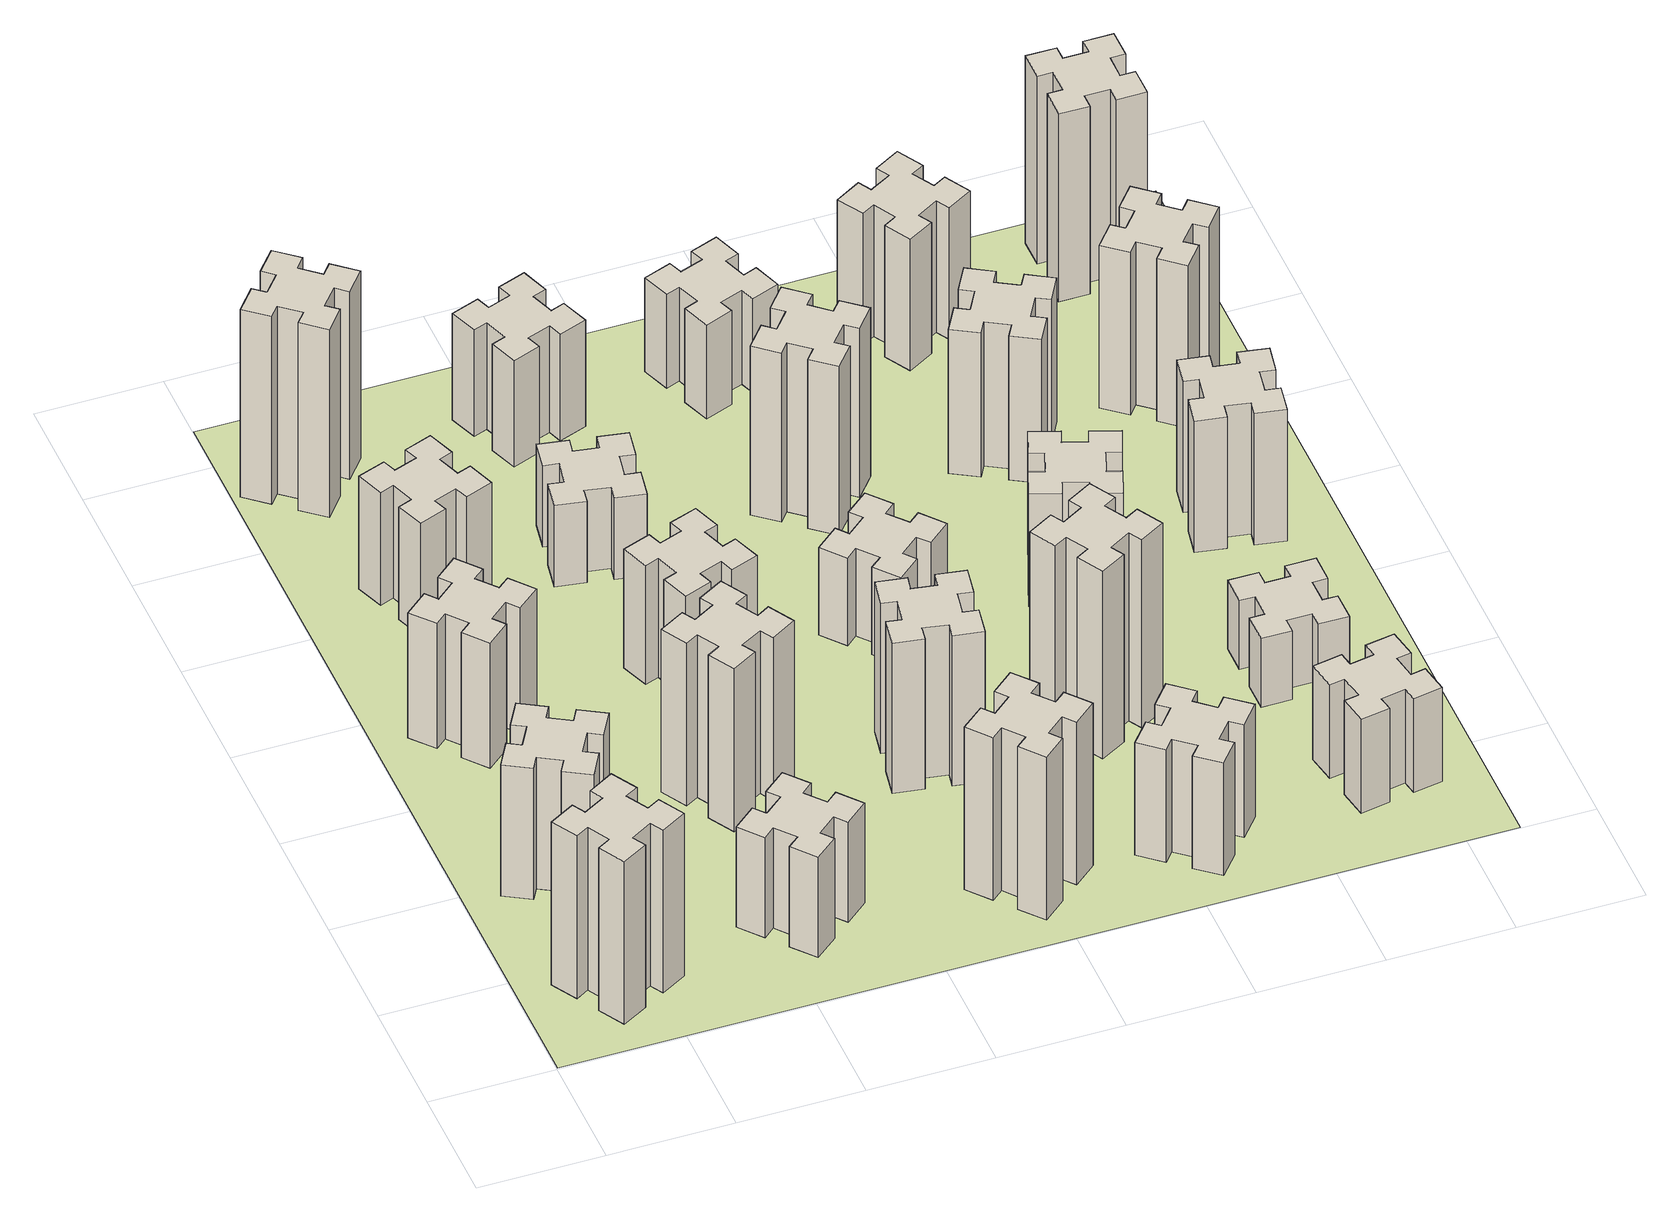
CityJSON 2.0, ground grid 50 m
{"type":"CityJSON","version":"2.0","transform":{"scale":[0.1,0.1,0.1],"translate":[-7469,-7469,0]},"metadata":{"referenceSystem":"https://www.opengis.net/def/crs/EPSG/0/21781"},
"CityObjects":{
"building1":{"type":"Building","attributes":{"class":"1000","function":"1000","usage":"1000","yearOfConstruction":2016,"roofType":"1000","measuredHeight":78,"storeysAboveGround":30,"storeysBelowGround":0},"geometry":[{"type":"Solid","lod":"1","boundaries":[[[[0,1,2,3,4,5,6,7,8,9,10,11,12,13,14,15,16,17,18,19]],[[17,16,20,21]],[[16,15,22,20]],[[15,14,23,22]],[[14,13,24,23]],[[13,12,25,24]],[[12,11,26,25]],[[11,10,27,26]],[[10,9,28,27]],[[9,8,29,28]],[[8,7,30,29]],[[7,6,31,30]],[[6,5,32,31]],[[5,4,33,32]],[[4,3,34,33]],[[3,2,35,34]],[[2,1,36,35]],[[1,0,37,36]],[[0,19,38,37]],[[19,18,39,38]],[[18,17,21,39]],[[24,25,26,27,28,29,30,31,32,33,34,35,36,37,38,39,21,20,22,23]]]]}]},
"building2":{"type":"Building","attributes":{"class":"1000","function":"1000","usage":"1000","yearOfConstruction":2016,"roofType":"1000","measuredHeight":63,"storeysAboveGround":30,"storeysBelowGround":0},"geometry":[{"type":"Solid","lod":"1","boundaries":[[[[40,41,42,43,44,45,46,47,48,49,50,51,52,53,54,55,56,57,58,59]],[[57,56,60,61]],[[56,55,62,60]],[[55,54,63,62]],[[54,53,64,63]],[[53,52,65,64]],[[52,51,66,65]],[[51,50,67,66]],[[50,49,68,67]],[[49,48,69,68]],[[48,47,70,69]],[[47,46,71,70]],[[46,45,72,71]],[[45,44,73,72]],[[44,43,74,73]],[[43,42,75,74]],[[42,41,76,75]],[[41,40,77,76]],[[40,59,78,77]],[[59,58,79,78]],[[58,57,61,79]],[[64,65,66,67,68,69,70,71,72,73,74,75,76,77,78,79,61,60,62,63]]]]}]},
"building3":{"type":"Building","attributes":{"class":"1000","function":"1000","usage":"1000","yearOfConstruction":2016,"roofType":"1000","measuredHeight":60,"storeysAboveGround":30,"storeysBelowGround":0},"geometry":[{"type":"Solid","lod":"1","boundaries":[[[[80,81,82,83,84,85,86,87,88,89,90,91,92,93,94,95,96,97,98,99]],[[97,96,100,101]],[[96,95,102,100]],[[95,94,103,102]],[[94,93,104,103]],[[93,92,105,104]],[[92,91,106,105]],[[91,90,107,106]],[[90,89,108,107]],[[89,88,109,108]],[[88,87,110,109]],[[87,86,111,110]],[[86,85,112,111]],[[85,84,113,112]],[[84,83,114,113]],[[83,82,115,114]],[[82,81,116,115]],[[81,80,117,116]],[[80,99,118,117]],[[99,98,119,118]],[[98,97,101,119]],[[104,105,106,107,108,109,110,111,112,113,114,115,116,117,118,119,101,100,102,103]]]]}]},
"building4":{"type":"Building","attributes":{"class":"1000","function":"1000","usage":"1000","yearOfConstruction":2016,"roofType":"1000","measuredHeight":54,"storeysAboveGround":30,"storeysBelowGround":0},"geometry":[{"type":"Solid","lod":"1","boundaries":[[[[120,121,122,123,124,125,126,127,128,129,130,131,132,133,134,135,136,137,138,139]],[[137,136,140,141]],[[136,135,142,140]],[[135,134,143,142]],[[134,133,144,143]],[[133,132,145,144]],[[132,131,146,145]],[[131,130,147,146]],[[130,129,148,147]],[[129,128,149,148]],[[128,127,150,149]],[[127,126,151,150]],[[126,125,152,151]],[[125,124,153,152]],[[124,123,154,153]],[[123,122,155,154]],[[122,121,156,155]],[[121,120,157,156]],[[120,139,158,157]],[[139,138,159,158]],[[138,137,141,159]],[[144,145,146,147,148,149,150,151,152,153,154,155,156,157,158,159,141,140,142,143]]]]}]},
"building5":{"type":"Building","attributes":{"class":"1000","function":"1000","usage":"1000","yearOfConstruction":2016,"roofType":"1000","measuredHeight":48,"storeysAboveGround":30,"storeysBelowGround":0},"geometry":[{"type":"Solid","lod":"1","boundaries":[[[[160,161,162,163,164,165,166,167,168,169,170,171,172,173,174,175,176,177,178,179]],[[177,176,180,181]],[[176,175,182,180]],[[175,174,183,182]],[[174,173,184,183]],[[173,172,185,184]],[[172,171,186,185]],[[171,170,187,186]],[[170,169,188,187]],[[169,168,189,188]],[[168,167,190,189]],[[167,166,191,190]],[[166,165,192,191]],[[165,164,193,192]],[[164,163,194,193]],[[163,162,195,194]],[[162,161,196,195]],[[161,160,197,196]],[[160,179,198,197]],[[179,178,199,198]],[[178,177,181,199]],[[184,185,186,187,188,189,190,191,192,193,194,195,196,197,198,199,181,180,182,183]]]]}]},
"building6":{"type":"Building","attributes":{"class":"1000","function":"1000","usage":"1000","yearOfConstruction":2016,"roofType":"1000","measuredHeight":90,"storeysAboveGround":30,"storeysBelowGround":0},"geometry":[{"type":"Solid","lod":"1","boundaries":[[[[200,201,202,203,204,205,206,207,208,209,210,211,212,213,214,215,216,217,218,219]],[[217,216,220,221]],[[216,215,222,220]],[[215,214,223,222]],[[214,213,224,223]],[[213,212,225,224]],[[212,211,226,225]],[[211,210,227,226]],[[210,209,228,227]],[[209,208,229,228]],[[208,207,230,229]],[[207,206,231,230]],[[206,205,232,231]],[[205,204,233,232]],[[204,203,234,233]],[[203,202,235,234]],[[202,201,236,235]],[[201,200,237,236]],[[200,219,238,237]],[[219,218,239,238]],[[218,217,221,239]],[[224,225,226,227,228,229,230,231,232,233,234,235,236,237,238,239,221,220,222,223]]]]}]},
"building7":{"type":"Building","attributes":{"class":"1000","function":"1000","usage":"1000","yearOfConstruction":2016,"roofType":"1000","measuredHeight":78,"storeysAboveGround":30,"storeysBelowGround":0},"geometry":[{"type":"Solid","lod":"1","boundaries":[[[[240,241,242,243,244,245,246,247,248,249,250,251,252,253,254,255,256,257,258,259]],[[257,256,260,261]],[[256,255,262,260]],[[255,254,263,262]],[[254,253,264,263]],[[253,252,265,264]],[[252,251,266,265]],[[251,250,267,266]],[[250,249,268,267]],[[249,248,269,268]],[[248,247,270,269]],[[247,246,271,270]],[[246,245,272,271]],[[245,244,273,272]],[[244,243,274,273]],[[243,242,275,274]],[[242,241,276,275]],[[241,240,277,276]],[[240,259,278,277]],[[259,258,279,278]],[[258,257,261,279]],[[264,265,266,267,268,269,270,271,272,273,274,275,276,277,278,279,261,260,262,263]]]]}]},
"building8":{"type":"Building","attributes":{"class":"1000","function":"1000","usage":"1000","yearOfConstruction":2016,"roofType":"1000","measuredHeight":57,"storeysAboveGround":30,"storeysBelowGround":0},"geometry":[{"type":"Solid","lod":"1","boundaries":[[[[280,281,282,283,284,285,286,287,288,289,290,291,292,293,294,295,296,297,298,299]],[[297,296,300,301]],[[296,295,302,300]],[[295,294,303,302]],[[294,293,304,303]],[[293,292,305,304]],[[292,291,306,305]],[[291,290,307,306]],[[290,289,308,307]],[[289,288,309,308]],[[288,287,310,309]],[[287,286,311,310]],[[286,285,312,311]],[[285,284,313,312]],[[284,283,314,313]],[[283,282,315,314]],[[282,281,316,315]],[[281,280,317,316]],[[280,299,318,317]],[[299,298,319,318]],[[298,297,301,319]],[[304,305,306,307,308,309,310,311,312,313,314,315,316,317,318,319,301,300,302,303]]]]}]},
"building9":{"type":"Building","attributes":{"class":"1000","function":"1000","usage":"1000","yearOfConstruction":2016,"roofType":"1000","measuredHeight":39,"storeysAboveGround":30,"storeysBelowGround":0},"geometry":[{"type":"Solid","lod":"1","boundaries":[[[[320,321,322,323,324,325,326,327,328,329,330,331,332,333,334,335,336,337,338,339]],[[337,336,340,341]],[[336,335,342,340]],[[335,334,343,342]],[[334,333,344,343]],[[333,332,345,344]],[[332,331,346,345]],[[331,330,347,346]],[[330,329,348,347]],[[329,328,349,348]],[[328,327,350,349]],[[327,326,351,350]],[[326,325,352,351]],[[325,324,353,352]],[[324,323,354,353]],[[323,322,355,354]],[[322,321,356,355]],[[321,320,357,356]],[[320,339,358,357]],[[339,338,359,358]],[[338,337,341,359]],[[344,345,346,347,348,349,350,351,352,353,354,355,356,357,358,359,341,340,342,343]]]]}]},
"building10":{"type":"Building","attributes":{"class":"1000","function":"1000","usage":"1000","yearOfConstruction":2016,"roofType":"1000","measuredHeight":78,"storeysAboveGround":30,"storeysBelowGround":0},"geometry":[{"type":"Solid","lod":"1","boundaries":[[[[360,361,362,363,364,365,366,367,368,369,370,371,372,373,374,375,376,377,378,379]],[[377,376,380,381]],[[376,375,382,380]],[[375,374,383,382]],[[374,373,384,383]],[[373,372,385,384]],[[372,371,386,385]],[[371,370,387,386]],[[370,369,388,387]],[[369,368,389,388]],[[368,367,390,389]],[[367,366,391,390]],[[366,365,392,391]],[[365,364,393,392]],[[364,363,394,393]],[[363,362,395,394]],[[362,361,396,395]],[[361,360,397,396]],[[360,379,398,397]],[[379,378,399,398]],[[378,377,381,399]],[[384,385,386,387,388,389,390,391,392,393,394,395,396,397,398,399,381,380,382,383]]]]}]},
"building11":{"type":"Building","attributes":{"class":"1000","function":"1000","usage":"1000","yearOfConstruction":2016,"roofType":"1000","measuredHeight":51,"storeysAboveGround":30,"storeysBelowGround":0},"geometry":[{"type":"Solid","lod":"1","boundaries":[[[[400,401,402,403,404,405,406,407,408,409,410,411,412,413,414,415,416,417,418,419]],[[417,416,420,421]],[[416,415,422,420]],[[415,414,423,422]],[[414,413,424,423]],[[413,412,425,424]],[[412,411,426,425]],[[411,410,427,426]],[[410,409,428,427]],[[409,408,429,428]],[[408,407,430,429]],[[407,406,431,430]],[[406,405,432,431]],[[405,404,433,432]],[[404,403,434,433]],[[403,402,435,434]],[[402,401,436,435]],[[401,400,437,436]],[[400,419,438,437]],[[419,418,439,438]],[[418,417,421,439]],[[424,425,426,427,428,429,430,431,432,433,434,435,436,437,438,439,421,420,422,423]]]]}]},
"building12":{"type":"Building","attributes":{"class":"1000","function":"1000","usage":"1000","yearOfConstruction":2016,"roofType":"1000","measuredHeight":72,"storeysAboveGround":30,"storeysBelowGround":0},"geometry":[{"type":"Solid","lod":"1","boundaries":[[[[440,441,442,443,444,445,446,447,448,449,450,451,452,453,454,455,456,457,458,459]],[[457,456,460,461]],[[456,455,462,460]],[[455,454,463,462]],[[454,453,464,463]],[[453,452,465,464]],[[452,451,466,465]],[[451,450,467,466]],[[450,449,468,467]],[[449,448,469,468]],[[448,447,470,469]],[[447,446,471,470]],[[446,445,472,471]],[[445,444,473,472]],[[444,443,474,473]],[[443,442,475,474]],[[442,441,476,475]],[[441,440,477,476]],[[440,459,478,477]],[[459,458,479,478]],[[458,457,461,479]],[[464,465,466,467,468,469,470,471,472,473,474,475,476,477,478,479,461,460,462,463]]]]}]},
"building13":{"type":"Building","attributes":{"class":"1000","function":"1000","usage":"1000","yearOfConstruction":2016,"roofType":"1000","measuredHeight":42,"storeysAboveGround":30,"storeysBelowGround":0},"geometry":[{"type":"Solid","lod":"1","boundaries":[[[[480,481,482,483,484,485,486,487,488,489,490,491,492,493,494,495,496,497,498,499]],[[497,496,500,501]],[[496,495,502,500]],[[495,494,503,502]],[[494,493,504,503]],[[493,492,505,504]],[[492,491,506,505]],[[491,490,507,506]],[[490,489,508,507]],[[489,488,509,508]],[[488,487,510,509]],[[487,486,511,510]],[[486,485,512,511]],[[485,484,513,512]],[[484,483,514,513]],[[483,482,515,514]],[[482,481,516,515]],[[481,480,517,516]],[[480,499,518,517]],[[499,498,519,518]],[[498,497,501,519]],[[504,505,506,507,508,509,510,511,512,513,514,515,516,517,518,519,501,500,502,503]]]]}]},
"building14":{"type":"Building","attributes":{"class":"1000","function":"1000","usage":"1000","yearOfConstruction":2016,"roofType":"1000","measuredHeight":54,"storeysAboveGround":30,"storeysBelowGround":0},"geometry":[{"type":"Solid","lod":"1","boundaries":[[[[520,521,522,523,524,525,526,527,528,529,530,531,532,533,534,535,536,537,538,539]],[[537,536,540,541]],[[536,535,542,540]],[[535,534,543,542]],[[534,533,544,543]],[[533,532,545,544]],[[532,531,546,545]],[[531,530,547,546]],[[530,529,548,547]],[[529,528,549,548]],[[528,527,550,549]],[[527,526,551,550]],[[526,525,552,551]],[[525,524,553,552]],[[524,523,554,553]],[[523,522,555,554]],[[522,521,556,555]],[[521,520,557,556]],[[520,539,558,557]],[[539,538,559,558]],[[538,537,541,559]],[[544,545,546,547,548,549,550,551,552,553,554,555,556,557,558,559,541,540,542,543]]]]}]},
"building15":{"type":"Building","attributes":{"class":"1000","function":"1000","usage":"1000","yearOfConstruction":2016,"roofType":"1000","measuredHeight":81,"storeysAboveGround":30,"storeysBelowGround":0},"geometry":[{"type":"Solid","lod":"1","boundaries":[[[[560,561,562,563,564,565,566,567,568,569,570,571,572,573,574,575,576,577,578,579]],[[577,576,580,581]],[[576,575,582,580]],[[575,574,583,582]],[[574,573,584,583]],[[573,572,585,584]],[[572,571,586,585]],[[571,570,587,586]],[[570,569,588,587]],[[569,568,589,588]],[[568,567,590,589]],[[567,566,591,590]],[[566,565,592,591]],[[565,564,593,592]],[[564,563,594,593]],[[563,562,595,594]],[[562,561,596,595]],[[561,560,597,596]],[[560,579,598,597]],[[579,578,599,598]],[[578,577,581,599]],[[584,585,586,587,588,589,590,591,592,593,594,595,596,597,598,599,581,580,582,583]]]]}]},
"building16":{"type":"Building","attributes":{"class":"1000","function":"1000","usage":"1000","yearOfConstruction":2016,"roofType":"1000","measuredHeight":90,"storeysAboveGround":30,"storeysBelowGround":0},"geometry":[{"type":"Solid","lod":"1","boundaries":[[[[600,601,602,603,604,605,606,607,608,609,610,611,612,613,614,615,616,617,618,619]],[[617,616,620,621]],[[616,615,622,620]],[[615,614,623,622]],[[614,613,624,623]],[[613,612,625,624]],[[612,611,626,625]],[[611,610,627,626]],[[610,609,628,627]],[[609,608,629,628]],[[608,607,630,629]],[[607,606,631,630]],[[606,605,632,631]],[[605,604,633,632]],[[604,603,634,633]],[[603,602,635,634]],[[602,601,636,635]],[[601,600,637,636]],[[600,619,638,637]],[[619,618,639,638]],[[618,617,621,639]],[[624,625,626,627,628,629,630,631,632,633,634,635,636,637,638,639,621,620,622,623]]]]}]},
"building17":{"type":"Building","attributes":{"class":"1000","function":"1000","usage":"1000","yearOfConstruction":2016,"roofType":"1000","measuredHeight":45,"storeysAboveGround":30,"storeysBelowGround":0},"geometry":[{"type":"Solid","lod":"1","boundaries":[[[[640,641,642,643,644,645,646,647,648,649,650,651,652,653,654,655,656,657,658,659]],[[657,656,660,661]],[[656,655,662,660]],[[655,654,663,662]],[[654,653,664,663]],[[653,652,665,664]],[[652,651,666,665]],[[651,650,667,666]],[[650,649,668,667]],[[649,648,669,668]],[[648,647,670,669]],[[647,646,671,670]],[[646,645,672,671]],[[645,644,673,672]],[[644,643,674,673]],[[643,642,675,674]],[[642,641,676,675]],[[641,640,677,676]],[[640,659,678,677]],[[659,658,679,678]],[[658,657,661,679]],[[664,665,666,667,668,669,670,671,672,673,674,675,676,677,678,679,661,660,662,663]]]]}]},
"building18":{"type":"Building","attributes":{"class":"1000","function":"1000","usage":"1000","yearOfConstruction":2016,"roofType":"1000","measuredHeight":54,"storeysAboveGround":30,"storeysBelowGround":0},"geometry":[{"type":"Solid","lod":"1","boundaries":[[[[680,681,682,683,684,685,686,687,688,689,690,691,692,693,694,695,696,697,698,699]],[[697,696,700,701]],[[696,695,702,700]],[[695,694,703,702]],[[694,693,704,703]],[[693,692,705,704]],[[692,691,706,705]],[[691,690,707,706]],[[690,689,708,707]],[[689,688,709,708]],[[688,687,710,709]],[[687,686,711,710]],[[686,685,712,711]],[[685,684,713,712]],[[684,683,714,713]],[[683,682,715,714]],[[682,681,716,715]],[[681,680,717,716]],[[680,699,718,717]],[[699,698,719,718]],[[698,697,701,719]],[[704,705,706,707,708,709,710,711,712,713,714,715,716,717,718,719,701,700,702,703]]]]}]},
"building19":{"type":"Building","attributes":{"class":"1000","function":"1000","usage":"1000","yearOfConstruction":2016,"roofType":"1000","measuredHeight":69,"storeysAboveGround":30,"storeysBelowGround":0},"geometry":[{"type":"Solid","lod":"1","boundaries":[[[[720,721,722,723,724,725,726,727,728,729,730,731,732,733,734,735,736,737,738,739]],[[737,736,740,741]],[[736,735,742,740]],[[735,734,743,742]],[[734,733,744,743]],[[733,732,745,744]],[[732,731,746,745]],[[731,730,747,746]],[[730,729,748,747]],[[729,728,749,748]],[[728,727,750,749]],[[727,726,751,750]],[[726,725,752,751]],[[725,724,753,752]],[[724,723,754,753]],[[723,722,755,754]],[[722,721,756,755]],[[721,720,757,756]],[[720,739,758,757]],[[739,738,759,758]],[[738,737,741,759]],[[744,745,746,747,748,749,750,751,752,753,754,755,756,757,758,759,741,740,742,743]]]]}]},
"building20":{"type":"Building","attributes":{"class":"1000","function":"1000","usage":"1000","yearOfConstruction":2016,"roofType":"1000","measuredHeight":45,"storeysAboveGround":30,"storeysBelowGround":0},"geometry":[{"type":"Solid","lod":"1","boundaries":[[[[760,761,762,763,764,765,766,767,768,769,770,771,772,773,774,775,776,777,778,779]],[[777,776,780,781]],[[776,775,782,780]],[[775,774,783,782]],[[774,773,784,783]],[[773,772,785,784]],[[772,771,786,785]],[[771,770,787,786]],[[770,769,788,787]],[[769,768,789,788]],[[768,767,790,789]],[[767,766,791,790]],[[766,765,792,791]],[[765,764,793,792]],[[764,763,794,793]],[[763,762,795,794]],[[762,761,796,795]],[[761,760,797,796]],[[760,779,798,797]],[[779,778,799,798]],[[778,777,781,799]],[[784,785,786,787,788,789,790,791,792,793,794,795,796,797,798,799,781,780,782,783]]]]}]},
"building21":{"type":"Building","attributes":{"class":"1000","function":"1000","usage":"1000","yearOfConstruction":2016,"roofType":"1000","measuredHeight":33,"storeysAboveGround":30,"storeysBelowGround":0},"geometry":[{"type":"Solid","lod":"1","boundaries":[[[[800,801,802,803,804,805,806,807,808,809,810,811,812,813,814,815,816,817,818,819]],[[817,816,820,821]],[[816,815,822,820]],[[815,814,823,822]],[[814,813,824,823]],[[813,812,825,824]],[[812,811,826,825]],[[811,810,827,826]],[[810,809,828,827]],[[809,808,829,828]],[[808,807,830,829]],[[807,806,831,830]],[[806,805,832,831]],[[805,804,833,832]],[[804,803,834,833]],[[803,802,835,834]],[[802,801,836,835]],[[801,800,837,836]],[[800,819,838,837]],[[819,818,839,838]],[[818,817,821,839]],[[824,825,826,827,828,829,830,831,832,833,834,835,836,837,838,839,821,820,822,823]]]]}]},
"building22":{"type":"Building","attributes":{"class":"1000","function":"1000","usage":"1000","yearOfConstruction":2016,"roofType":"1000","measuredHeight":63,"storeysAboveGround":30,"storeysBelowGround":0},"geometry":[{"type":"Solid","lod":"1","boundaries":[[[[840,841,842,843,844,845,846,847,848,849,850,851,852,853,854,855,856,857,858,859]],[[857,856,860,861]],[[856,855,862,860]],[[855,854,863,862]],[[854,853,864,863]],[[853,852,865,864]],[[852,851,866,865]],[[851,850,867,866]],[[850,849,868,867]],[[849,848,869,868]],[[848,847,870,869]],[[847,846,871,870]],[[846,845,872,871]],[[845,844,873,872]],[[844,843,874,873]],[[843,842,875,874]],[[842,841,876,875]],[[841,840,877,876]],[[840,859,878,877]],[[859,858,879,878]],[[858,857,861,879]],[[864,865,866,867,868,869,870,871,872,873,874,875,876,877,878,879,861,860,862,863]]]]}]},
"building23":{"type":"Building","attributes":{"class":"1000","function":"1000","usage":"1000","yearOfConstruction":2016,"roofType":"1000","measuredHeight":63,"storeysAboveGround":30,"storeysBelowGround":0},"geometry":[{"type":"Solid","lod":"1","boundaries":[[[[880,881,882,883,884,885,886,887,888,889,890,891,892,893,894,895,896,897,898,899]],[[897,896,900,901]],[[896,895,902,900]],[[895,894,903,902]],[[894,893,904,903]],[[893,892,905,904]],[[892,891,906,905]],[[891,890,907,906]],[[890,889,908,907]],[[889,888,909,908]],[[888,887,910,909]],[[887,886,911,910]],[[886,885,912,911]],[[885,884,913,912]],[[884,883,914,913]],[[883,882,915,914]],[[882,881,916,915]],[[881,880,917,916]],[[880,899,918,917]],[[899,898,919,918]],[[898,897,901,919]],[[904,905,906,907,908,909,910,911,912,913,914,915,916,917,918,919,901,900,902,903]]]]}]},
"building24":{"type":"Building","attributes":{"class":"1000","function":"1000","usage":"1000","yearOfConstruction":2016,"roofType":"1000","measuredHeight":78,"storeysAboveGround":30,"storeysBelowGround":0},"geometry":[{"type":"Solid","lod":"1","boundaries":[[[[920,921,922,923,924,925,926,927,928,929,930,931,932,933,934,935,936,937,938,939]],[[937,936,940,941]],[[936,935,942,940]],[[935,934,943,942]],[[934,933,944,943]],[[933,932,945,944]],[[932,931,946,945]],[[931,930,947,946]],[[930,929,948,947]],[[929,928,949,948]],[[928,927,950,949]],[[927,926,951,950]],[[926,925,952,951]],[[925,924,953,952]],[[924,923,954,953]],[[923,922,955,954]],[[922,921,956,955]],[[921,920,957,956]],[[920,939,958,957]],[[939,938,959,958]],[[938,937,941,959]],[[944,945,946,947,948,949,950,951,952,953,954,955,956,957,958,959,941,940,942,943]]]]}]},
"building25":{"type":"Building","attributes":{"class":"1000","function":"1000","usage":"1000","yearOfConstruction":2016,"roofType":"1000","measuredHeight":90,"storeysAboveGround":30,"storeysBelowGround":0},"geometry":[{"type":"Solid","lod":"1","boundaries":[[[[960,961,962,963,964,965,966,967,968,969,970,971,972,973,974,975,976,977,978,979]],[[977,976,980,981]],[[976,975,982,980]],[[975,974,983,982]],[[974,973,984,983]],[[973,972,985,984]],[[972,971,986,985]],[[971,970,987,986]],[[970,969,988,987]],[[969,968,989,988]],[[968,967,990,989]],[[967,966,991,990]],[[966,965,992,991]],[[965,964,993,992]],[[964,963,994,993]],[[963,962,995,994]],[[962,961,996,995]],[[961,960,997,996]],[[960,979,998,997]],[[979,978,999,998]],[[978,977,981,999]],[[984,985,986,987,988,989,990,991,992,993,994,995,996,997,998,999,981,980,982,983]]]]}]},
"landuse1":{"type":"LandUse","attributes":{"name":"plot1","function":"1010"},"geometry":[{"type":"MultiSurface","lod":"1","boundaries":[[[1000,1001,1002,1003]]]}]}
},
"vertices":[
[364,496,0],[277,446,0],[247,498,0],[143,438,0],[203,334,0],[255,364,0],[305,277,0],[253,247,0],[313,143,0],[417,203,0],[387,255,0],[474,305,0],[504,253,0],[608,313,0],[548,417,0],[496,387,0],[446,474,0],[498,504,0],[438,608,0],[334,548,0],[446,474,780],[498,504,780],[496,387,780],[548,417,780],[608,313,780],[504,253,780],[474,305,780],[387,255,780],[417,203,780],[313,143,780],[253,247,780],[305,277,780],[255,364,780],[203,334,780],[143,438,780],[247,498,780],[277,446,780],[364,496,780],[334,548,780],[438,608,780],
[474,1086,0],[387,1136,0],[417,1188,0],[313,1248,0],[253,1144,0],[305,1114,0],[255,1027,0],[203,1057,0],[143,953,0],[247,893,0],[277,945,0],[364,895,0],[334,843,0],[438,783,0],[498,887,0],[446,917,0],[496,1004,0],[548,974,0],[608,1078,0],[504,1138,0],[496,1004,630],[548,974,630],[446,917,630],[498,887,630],[438,783,630],[334,843,630],[364,895,630],[277,945,630],[247,893,630],[143,953,630],[203,1057,630],[255,1027,630],[305,1114,630],[253,1144,630],[313,1248,630],[417,1188,630],[387,1136,630],[474,1086,630],[504,1138,630],[608,1078,630],
[259,1823,0],[323,1746,0],[277,1708,0],[354,1616,0],[446,1693,0],[408,1739,0],[484,1803,0],[523,1757,0],[615,1834,0],[538,1926,0],[492,1888,0],[427,1964,0],[473,2003,0],[396,2095,0],[304,2018,0],[343,1972,0],[266,1907,0],[228,1953,0],[136,1876,0],[213,1784,0],[266,1907,600],[228,1953,600],[343,1972,600],[304,2018,600],[396,2095,600],[473,2003,600],[427,1964,600],[492,1888,600],[538,1926,600],[615,1834,600],[523,1757,600],[484,1803,600],[408,1739,600],[446,1693,600],[354,1616,600],[277,1708,600],[323,1746,600],[259,1823,600],[213,1784,600],[136,1876,600],
[355,2605,0],[389,2511,0],[333,2490,0],[374,2377,0],[487,2419,0],[466,2475,0],[560,2509,0],[580,2453,0],[693,2494,0],[652,2607,0],[596,2586,0],[562,2680,0],[618,2700,0],[577,2813,0],[464,2772,0],[485,2716,0],[391,2682,0],[370,2738,0],[257,2697,0],[299,2584,0],[391,2682,540],[370,2738,540],[485,2716,540],[464,2772,540],[577,2813,540],[618,2700,540],[562,2680,540],[596,2586,540],[652,2607,540],[693,2494,540],[580,2453,540],[560,2509,540],[466,2475,540],[487,2419,540],[374,2377,540],[333,2490,540],[389,2511,540],[355,2605,540],[299,2584,540],[257,2697,540],
[1232,508,0],[1167,584,0],[1213,623,0],[1136,715,0],[1044,638,0],[1083,592,0],[1006,527,0],[968,573,0],[876,496,0],[953,404,0],[999,443,0],[1063,366,0],[1017,328,0],[1094,236,0],[1186,313,0],[1148,359,0],[1224,423,0],[1263,377,0],[1355,454,0],[1278,546,0],[1224,423,480],[1263,377,480],[1148,359,480],[1186,313,480],[1094,236,480],[1017,328,480],[1063,366,480],[999,443,480],[953,404,480],[876,496,480],[968,573,480],[1006,527,480],[1083,592,480],[1044,638,480],[1136,715,480],[1213,623,480],[1167,584,480],[1232,508,480],[1278,546,480],[1355,454,480],
[384,3387,0],[308,3452,0],[346,3498,0],[254,3575,0],[177,3483,0],[223,3444,0],[159,3368,0],[113,3406,0],[36,3314,0],[128,3237,0],[166,3283,0],[243,3219,0],[204,3173,0],[296,3096,0],[373,3188,0],[327,3226,0],[392,3303,0],[438,3264,0],[515,3356,0],[423,3433,0],[392,3303,900],[438,3264,900],[327,3226,900],[373,3188,900],[296,3096,900],[204,3173,900],[243,3219,900],[166,3283,900],[128,3237,900],[36,3314,900],[113,3406,900],[159,3368,900],[223,3444,900],[177,3483,900],[254,3575,900],[346,3498,900],[308,3452,900],[384,3387,900],[423,3433,900],[515,3356,900],
[1236,1227,0],[1186,1314,0],[1238,1344,0],[1178,1448,0],[1074,1388,0],[1104,1336,0],[1017,1286,0],[987,1338,0],[883,1278,0],[943,1174,0],[995,1204,0],[1045,1117,0],[993,1087,0],[1053,983,0],[1157,1043,0],[1127,1095,0],[1214,1145,0],[1244,1093,0],[1348,1153,0],[1288,1257,0],[1214,1145,780],[1244,1093,780],[1127,1095,780],[1157,1043,780],[1053,983,780],[993,1087,780],[1045,1117,780],[995,1204,780],[943,1174,780],[883,1278,780],[987,1338,780],[1017,1286,780],[1104,1336,780],[1074,1388,780],[1178,1448,780],[1238,1344,780],[1186,1314,780],[1236,1227,780],[1288,1257,780],[1348,1153,780],
[1336,1846,0],[1302,1940,0],[1358,1960,0],[1317,2073,0],[1204,2032,0],[1225,1976,0],[1131,1942,0],[1110,1998,0],[997,1957,0],[1039,1844,0],[1095,1865,0],[1129,1771,0],[1073,1750,0],[1114,1637,0],[1227,1679,0],[1206,1735,0],[1300,1769,0],[1320,1713,0],[1433,1754,0],[1392,1867,0],[1300,1769,570],[1320,1713,570],[1206,1735,570],[1227,1679,570],[1114,1637,570],[1073,1750,570],[1129,1771,570],[1095,1865,570],[1039,1844,570],[997,1957,570],[1110,1998,570],[1131,1942,570],[1225,1976,570],[1204,2032,570],[1317,2073,570],[1358,1960,570],[1302,1940,570],[1336,1846,570],[1392,1867,570],[1433,1754,570],
[1184,2695,0],[1085,2712,0],[1096,2771,0],[977,2792,0],[957,2674,0],[1016,2664,0],[998,2565,0],[939,2576,0],[918,2457,0],[1037,2437,0],[1047,2496,0],[1145,2478,0],[1135,2419,0],[1253,2398,0],[1274,2517,0],[1215,2527,0],[1232,2625,0],[1291,2615,0],[1312,2733,0],[1194,2754,0],[1232,2625,390],[1291,2615,390],[1215,2527,390],[1274,2517,390],[1253,2398,390],[1135,2419,390],[1145,2478,390],[1047,2496,390],[1037,2437,390],[918,2457,390],[939,2576,390],[998,2565,390],[1016,2664,390],[957,2674,390],[977,2792,390],[1096,2771,390],[1085,2712,390],[1184,2695,390],[1194,2754,390],[1312,2733,390],
[2072,408,0],[2007,484,0],[2053,523,0],[1976,615,0],[1884,538,0],[1923,492,0],[1846,427,0],[1808,473,0],[1716,396,0],[1793,304,0],[1839,343,0],[1903,266,0],[1857,228,0],[1934,136,0],[2026,213,0],[1988,259,0],[2064,323,0],[2103,277,0],[2195,354,0],[2118,446,0],[2064,323,780],[2103,277,780],[1988,259,780],[2026,213,780],[1934,136,780],[1857,228,780],[1903,266,780],[1839,343,780],[1793,304,780],[1716,396,780],[1808,473,780],[1846,427,780],[1923,492,780],[1884,538,780],[1976,615,780],[2053,523,780],[2007,484,780],[2072,408,780],[2118,446,780],[2195,354,780],
[1125,3456,0],[1031,3422,0],[1010,3478,0],[897,3437,0],[939,3324,0],[995,3345,0],[1029,3251,0],[973,3230,0],[1014,3117,0],[1127,3159,0],[1106,3215,0],[1200,3249,0],[1220,3193,0],[1333,3234,0],[1292,3347,0],[1236,3326,0],[1202,3420,0],[1258,3440,0],[1217,3553,0],[1104,3512,0],[1202,3420,510],[1258,3440,510],[1236,3326,510],[1292,3347,510],[1333,3234,510],[1220,3193,510],[1200,3249,510],[1106,3215,510],[1127,3159,510],[1014,3117,510],[973,3230,510],[1029,3251,510],[995,3345,510],[939,3324,510],[897,3437,510],[1010,3478,510],[1031,3422,510],[1125,3456,510],[1104,3512,510],[1217,3553,510],
[1924,1215,0],[1825,1232,0],[1836,1291,0],[1717,1312,0],[1697,1194,0],[1756,1184,0],[1738,1085,0],[1679,1096,0],[1658,977,0],[1777,957,0],[1787,1016,0],[1885,998,0],[1875,939,0],[1993,918,0],[2014,1037,0],[1955,1047,0],[1972,1145,0],[2031,1135,0],[2052,1253,0],[1934,1274,0],[1972,1145,720],[2031,1135,720],[1955,1047,720],[2014,1037,720],[1993,918,720],[1875,939,720],[1885,998,720],[1787,1016,720],[1777,957,720],[1658,977,720],[1679,1096,720],[1738,1085,720],[1756,1184,720],[1697,1194,720],[1717,1312,720],[1836,1291,720],[1825,1232,720],[1924,1215,720],[1934,1274,720],[2052,1253,720],
[1839,1823,0],[1903,1746,0],[1857,1708,0],[1934,1616,0],[2026,1693,0],[1988,1739,0],[2064,1803,0],[2103,1757,0],[2195,1834,0],[2118,1926,0],[2072,1888,0],[2007,1964,0],[2053,2003,0],[1976,2095,0],[1884,2018,0],[1923,1972,0],[1846,1907,0],[1808,1953,0],[1716,1876,0],[1793,1784,0],[1846,1907,420],[1808,1953,420],[1923,1972,420],[1884,2018,420],[1976,2095,420],[2053,2003,420],[2007,1964,420],[2072,1888,420],[2118,1926,420],[2195,1834,420],[2103,1757,420],[2064,1803,420],[1988,1739,420],[2026,1693,420],[1934,1616,420],[1857,1708,420],[1903,1746,420],[1839,1823,420],[1793,1784,420],[1716,1876,420],
[2543,484,0],[2479,408,0],[2433,446,0],[2356,354,0],[2448,277,0],[2486,323,0],[2563,259,0],[2524,213,0],[2616,136,0],[2693,228,0],[2647,266,0],[2712,343,0],[2758,304,0],[2835,396,0],[2743,473,0],[2704,427,0],[2628,492,0],[2666,538,0],[2574,615,0],[2497,523,0],[2628,492,540],[2666,538,540],[2704,427,540],[2743,473,540],[2835,396,540],[2758,304,540],[2712,343,540],[2647,266,540],[2693,228,540],[2616,136,540],[2524,213,540],[2563,259,540],[2486,323,540],[2448,277,540],[2356,354,540],[2433,446,540],[2479,408,540],[2543,484,540],[2497,523,540],[2574,615,540],
[1903,2704,0],[1839,2628,0],[1793,2666,0],[1716,2574,0],[1808,2497,0],[1846,2543,0],[1923,2479,0],[1884,2433,0],[1976,2356,0],[2053,2448,0],[2007,2486,0],[2072,2563,0],[2118,2524,0],[2195,2616,0],[2103,2693,0],[2064,2647,0],[1988,2712,0],[2026,2758,0],[1934,2835,0],[1857,2743,0],[1988,2712,810],[2026,2758,810],[2064,2647,810],[2103,2693,810],[2195,2616,810],[2118,2524,810],[2072,2563,810],[2007,2486,810],[2053,2448,810],[1976,2356,810],[1884,2433,810],[1923,2479,810],[1846,2543,810],[1808,2497,810],[1716,2574,810],[1793,2666,810],[1839,2628,810],[1903,2704,810],[1857,2743,810],[1934,2835,810],
[2484,1236,0],[2397,1186,0],[2367,1238,0],[2263,1178,0],[2323,1074,0],[2375,1104,0],[2425,1017,0],[2373,987,0],[2433,883,0],[2537,943,0],[2507,995,0],[2594,1045,0],[2624,993,0],[2728,1053,0],[2668,1157,0],[2616,1127,0],[2566,1214,0],[2618,1244,0],[2558,1348,0],[2454,1288,0],[2566,1214,900],[2618,1244,900],[2616,1127,900],[2668,1157,900],[2728,1053,900],[2624,993,900],[2594,1045,900],[2507,995,900],[2537,943,900],[2433,883,900],[2373,987,900],[2425,1017,900],[2375,1104,900],[2323,1074,900],[2263,1178,900],[2367,1238,900],[2397,1186,900],[2484,1236,900],[2454,1288,900],[2558,1348,900],
[1865,3456,0],[1771,3422,0],[1750,3478,0],[1637,3437,0],[1679,3324,0],[1735,3345,0],[1769,3251,0],[1713,3230,0],[1754,3117,0],[1867,3159,0],[1846,3215,0],[1940,3249,0],[1960,3193,0],[2073,3234,0],[2032,3347,0],[1976,3326,0],[1942,3420,0],[1998,3440,0],[1957,3553,0],[1844,3512,0],[1942,3420,450],[1998,3440,450],[1976,3326,450],[2032,3347,450],[2073,3234,450],[1960,3193,450],[1940,3249,450],[1846,3215,450],[1867,3159,450],[1754,3117,450],[1713,3230,450],[1769,3251,450],[1735,3345,450],[1679,3324,450],[1637,3437,450],[1750,3478,450],[1771,3422,450],[1865,3456,450],[1844,3512,450],[1957,3553,450],
[2611,1769,0],[2705,1735,0],[2684,1679,0],[2797,1637,0],[2838,1750,0],[2782,1771,0],[2816,1865,0],[2872,1844,0],[2913,1957,0],[2800,1998,0],[2780,1942,0],[2686,1976,0],[2707,2032,0],[2594,2073,0],[2553,1960,0],[2609,1940,0],[2575,1846,0],[2519,1867,0],[2477,1754,0],[2590,1713,0],[2575,1846,540],[2519,1867,540],[2609,1940,540],[2553,1960,540],[2594,2073,540],[2707,2032,540],[2686,1976,540],[2780,1942,540],[2800,1998,540],[2913,1957,540],[2872,1844,540],[2816,1865,540],[2782,1771,540],[2838,1750,540],[2797,1637,540],[2684,1679,540],[2705,1735,540],[2611,1769,540],[2590,1713,540],[2477,1754,540],
[2597,2525,0],[2684,2475,0],[2654,2423,0],[2758,2363,0],[2818,2467,0],[2766,2497,0],[2816,2584,0],[2868,2554,0],[2928,2658,0],[2824,2718,0],[2794,2666,0],[2707,2716,0],[2737,2768,0],[2633,2828,0],[2573,2724,0],[2625,2694,0],[2575,2607,0],[2523,2637,0],[2463,2533,0],[2567,2473,0],[2575,2607,690],[2523,2637,690],[2625,2694,690],[2573,2724,690],[2633,2828,690],[2737,2768,690],[2707,2716,690],[2794,2666,690],[2824,2718,690],[2928,2658,690],[2868,2554,690],[2816,2584,690],[2766,2497,690],[2818,2467,690],[2758,2363,690],[2654,2423,690],[2684,2475,690],[2597,2525,690],[2567,2473,690],[2463,2533,690],
[3305,358,0],[3404,376,0],[3414,317,0],[3532,337,0],[3511,456,0],[3452,445,0],[3435,544,0],[3494,554,0],[3473,672,0],[3355,651,0],[3365,592,0],[3267,575,0],[3257,634,0],[3138,613,0],[3159,495,0],[3218,505,0],[3236,407,0],[3177,397,0],[3197,278,0],[3316,299,0],[3236,407,450],[3177,397,450],[3218,505,450],[3159,495,450],[3138,613,450],[3257,634,450],[3267,575,450],[3365,592,450],[3355,651,450],[3473,672,450],[3494,554,450],[3435,544,450],[3452,445,450],[3511,456,450],[3532,337,450],[3414,317,450],[3404,376,450],[3305,358,450],[3316,299,450],[3197,278,450],
[3185,1005,0],[3285,1005,0],[3285,945,0],[3405,945,0],[3405,1065,0],[3345,1065,0],[3345,1165,0],[3405,1165,0],[3405,1285,0],[3285,1285,0],[3285,1225,0],[3185,1225,0],[3185,1285,0],[3065,1285,0],[3065,1165,0],[3125,1165,0],[3125,1065,0],[3065,1065,0],[3065,945,0],[3185,945,0],[3125,1065,330],[3065,1065,330],[3125,1165,330],[3065,1165,330],[3065,1285,330],[3185,1285,330],[3185,1225,330],[3285,1225,330],[3285,1285,330],[3405,1285,330],[3405,1165,330],[3345,1165,330],[3345,1065,330],[3405,1065,330],[3405,945,330],[3285,945,330],[3285,1005,330],[3185,1005,330],[3185,945,330],[3065,945,330],
[2716,3347,0],[2666,3434,0],[2718,3464,0],[2658,3568,0],[2554,3508,0],[2584,3456,0],[2497,3406,0],[2467,3458,0],[2363,3398,0],[2423,3294,0],[2475,3324,0],[2525,3237,0],[2473,3207,0],[2533,3103,0],[2637,3163,0],[2607,3215,0],[2694,3265,0],[2724,3213,0],[2828,3273,0],[2768,3377,0],[2694,3265,630],[2724,3213,630],[2607,3215,630],[2637,3163,630],[2533,3103,630],[2473,3207,630],[2525,3237,630],[2475,3324,630],[2423,3294,630],[2363,3398,630],[2467,3458,630],[2497,3406,630],[2584,3456,630],[2554,3508,630],[2658,3568,630],[2718,3464,630],[2666,3434,630],[2716,3347,630],[2768,3377,630],[2828,3273,630],
[3404,2055,0],[3305,2072,0],[3316,2131,0],[3197,2152,0],[3177,2034,0],[3236,2024,0],[3218,1925,0],[3159,1936,0],[3138,1817,0],[3257,1797,0],[3267,1856,0],[3365,1838,0],[3355,1779,0],[3473,1758,0],[3494,1877,0],[3435,1887,0],[3452,1985,0],[3511,1975,0],[3532,2093,0],[3414,2114,0],[3452,1985,630],[3511,1975,630],[3435,1887,630],[3494,1877,630],[3473,1758,630],[3355,1779,630],[3365,1838,630],[3267,1856,630],[3257,1797,630],[3138,1817,630],[3159,1936,630],[3218,1925,630],[3236,2024,630],[3177,2034,630],[3197,2152,630],[3316,2131,630],[3305,2072,630],[3404,2055,630],[3414,2114,630],[3532,2093,630],
[3444,2747,0],[3368,2812,0],[3406,2858,0],[3314,2935,0],[3237,2843,0],[3283,2804,0],[3219,2728,0],[3173,2766,0],[3096,2674,0],[3188,2597,0],[3226,2643,0],[3303,2579,0],[3264,2533,0],[3356,2456,0],[3433,2548,0],[3387,2586,0],[3452,2663,0],[3498,2624,0],[3575,2716,0],[3483,2793,0],[3452,2663,780],[3498,2624,780],[3387,2586,780],[3433,2548,780],[3356,2456,780],[3264,2533,780],[3303,2579,780],[3226,2643,780],[3188,2597,780],[3096,2674,780],[3173,2766,780],[3219,2728,780],[3283,2804,780],[3237,2843,780],[3314,2935,780],[3406,2858,780],[3368,2812,780],[3444,2747,780],[3483,2793,780],[3575,2716,780],
[3285,3325,0],[3385,3325,0],[3385,3265,0],[3505,3265,0],[3505,3385,0],[3445,3385,0],[3445,3485,0],[3505,3485,0],[3505,3605,0],[3385,3605,0],[3385,3545,0],[3285,3545,0],[3285,3605,0],[3165,3605,0],[3165,3485,0],[3225,3485,0],[3225,3385,0],[3165,3385,0],[3165,3265,0],[3285,3265,0],[3225,3385,900],[3165,3385,900],[3225,3485,900],[3165,3485,900],[3165,3605,900],[3285,3605,900],[3285,3545,900],[3385,3545,900],[3385,3605,900],[3505,3605,900],[3505,3485,900],[3445,3485,900],[3445,3385,900],[3505,3385,900],[3505,3265,900],[3385,3265,900],[3385,3325,900],[3285,3325,900],[3285,3265,900],[3165,3265,900],
[5,3705,0],[3705,3705,0],[3705,5,0],[5,5,0]
]}
